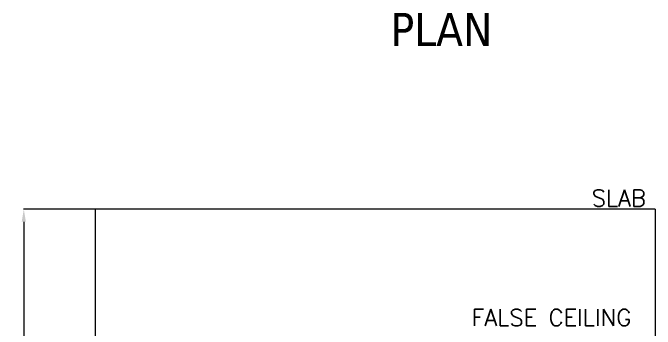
# Model space of a CAD drawing. Extents: x 3552052 to 4102982, y -707811 to -630695.
# Drawn here: x 3872668 to 3876525, y -688758 to -686858 of the extents above; entities that cross this region are included whole.
import ezdxf

# ---------------------------------------------------------------- set-up
doc = ezdxf.new("R2010")
doc.units = 0
doc.header["$LTSCALE"] = 6
doc.header["$MEASUREMENT"] = 0
doc.layers.get('0').update_dxf_attribs({"linetype": 'CONTINUOUS', "lineweight": 0})
doc.layers.get('Defpoints').update_dxf_attribs({"linetype": 'CONTINUOUS', "lineweight": 0})
for name, color, linetype, lineweight in [('ELE-4M UPS P.SB', 3, 'CONTINUOUS', 0), ('ELE-SOCKET NMBERING', 7, 'CONTINUOUS', 9), ('MEP_HVAC_RA_DUCT', 1, 'CONTINUOUS', 0)]:
    doc.layers.add(name, color=color, linetype=linetype, lineweight=lineweight)
doc.styles.add('Annotation', font='tahoma.ttf')
doc.styles.add('ROMANS', font='romans.shx')
doc.dimstyles.new('AEPL1', dxfattribs={"dimtxt": 100, "dimasz": 75, "dimexe": 1.25, "dimexo": 50, "dimtad": 0, "dimdec": 0, "dimtxsty": 'ROMANS', "dimcen": 2.5, "dimclrd": 7, "dimclre": 7, "dimadec": 0, "dimazin": 0, "dimtfac": 1, "dimtdec": 0, "dimtmove": 0, "dimatfit": 3, "dimfxl": 1, "dimlwd": 0, "dimlwe": 0, "dimarcsym": 0})

# ---------------------------------------------------------------- blocks, each defined once
blk = doc.blocks.new('*D378')
at = {"layer": 'Defpoints', "color": 0, "linetype": 'ByBlock', "transparency": 16777216}
for p in [(3872733.5, -688036.9), (3874406.3, -688036.9), (3874359.8, -691536.9)]:
    blk.add_point(p, dxfattribs=at)
at = {"layer": 'ELE-4M UPS P.SB', "color": 7, "linetype": 'ByBlock', "lineweight": 0, "transparency": 16777216}
for p, q in [((3874356.3, -688036.9), (3872732.2, -688036.9)), ((3872733.5, -688111.9), (3872733.5, -689610.1)), ((3872733.5, -691461.9), (3872733.5, -689963.7)), ((3874309.8, -691536.9), (3872732.2, -691536.9))]:
    blk.add_line(p, q, dxfattribs=at)
at = {"layer": 'ELE-4M UPS P.SB', "color": 7, "linetype": 'ByBlock', "transparency": 16777216}
for points in [[(3872721, -688111.9), (3872746, -688111.9), (3872733.5, -688036.9)], [(3872721, -691461.9), (3872746, -691461.9), (3872733.5, -691536.9)]]:
    blk.add_solid(points, dxfattribs=at)
at = {"layer": 'ELE-4M UPS P.SB', "color": 0, "linetype": 'ByBlock', "transparency": 16777216, "insert": (3872733.5, -689786.9), "char_height": 100, "attachment_point": 5, "rotation": 90, "style": 'ROMANS'}
blk.add_mtext('3500', dxfattribs=at)

msp = doc.modelspace()

# ---------------------------------------------------------------- linework, layer by layer
at = {"layer": 'MEP_HVAC_RA_DUCT', "color": 8, "linetype": 'ByBlock'}
for p, q in [((3873162.2, -688036.9), (3873162.2, -691536.9)), ((3876525.4, -688036.9), (3876525.4, -691536.9))]:
    msp.add_line(p, q, dxfattribs=at)
msp.add_lwpolyline([(3876525.4, -688036.9), (3873162.2, -688036.9)], dxfattribs=at)

# ---------------------------------------------------------------- texts
at = {"insert": (3877634.3, -686857.5), "char_height": 200, "width": 2697.906, "attachment_point": 3, "style": 'Annotation'}
msp.add_mtext('\\pxql;PLAN', dxfattribs=at)
at = {"layer": 'ELE-SOCKET NMBERING', "color": 0, "char_height": 100.004, "width": 2358.602, "attachment_point": 1, "style": 'Annotation'}
for s, insert in [('{\\Fromans|c0;SLAB}', (3876144, -687920.2)), ('{\\Fromans|c0;FALSE CEILING }', (3875422.3, -688638.2))]:
    msp.add_mtext(s, dxfattribs=dict(at, insert=insert))

# ---------------------------------------------------------------- dimensions: what is measured, and where the dimension line sits
at = {"layer": 'ELE-4M UPS P.SB', "color": 0, "linetype": 'ByBlock'}
dim = msp.add_linear_dim(base=(3872733.5, -688036.9), p1=(3874359.8, -691536.9), p2=(3874406.3, -688036.9), angle=90, dimstyle='AEPL1', dxfattribs=at)
dim.commit()
dim.dimension.update_dxf_attribs({"geometry": '*D378', "text_midpoint": (3872733.5, -689786.9), "dimtype": 160})

doc.saveas('drawing.dxf')
